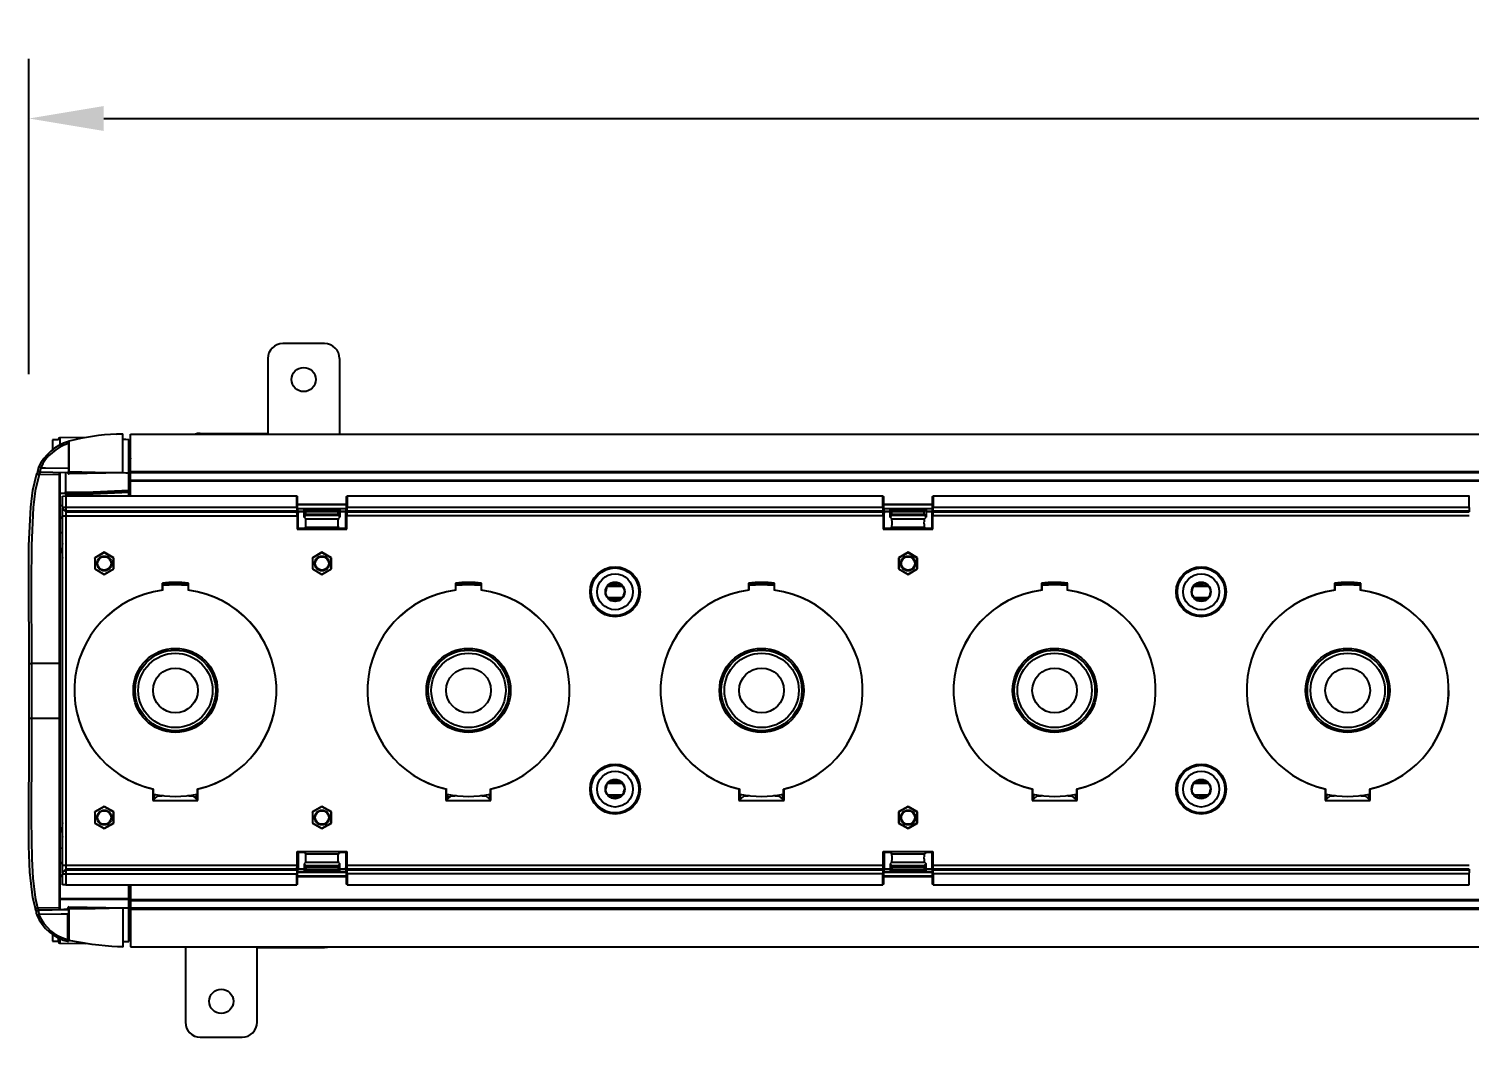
# Model space of a CAD drawing. Header units: inches. Extents: x 5 to 105, y 0 to 80.
# Drawn here: x 4.78 to 16.82, y 3.65 to 12.08 of the extents above; entities that cross this region are included whole.
import ezdxf

# ---------------------------------------------------------------- set-up
doc = ezdxf.new("R2010")
doc.units = ezdxf.units.IN
doc.header["$MEASUREMENT"] = 0
doc.layers.add('DIM', color=1, linetype='Continuous')
doc.styles.add('Arial', font='arial.ttf')
doc.dimstyles.new('ANSI & Metric .50 Stacked', dxfattribs={"dimscale": 2.666667, "dimtxt": 0.5, "dimasz": 0.625, "dimexe": 0.5, "dimexo": 0.5, "dimgap": 0.166667, "dimtad": 0, "dimtih": 1, "dimtoh": 1, "dimzin": 4, "dimdsep": 46, "dimtxsty": 'Arial', "dimcen": 0.25, "dimadec": 0, "dimazin": 0, "dimtfac": 0.75, "dimtofl": 0, "dimtmove": 0, "dimatfit": 3, "dimfxl": 1, "dimtolj": 1, "dimtzin": 0, "dimarcsym": 0})

# ---------------------------------------------------------------- blocks, each defined once
blk = doc.blocks.new('*D2')
at = {"layer": 'Defpoints', "color": 0, "transparency": 16777216}
for p in [(83.174, 11.333), (4.777, 8.695), (83.174, 8.694)]:
    blk.add_point(p, dxfattribs=at)
at = {"layer": 'DIM', "color": 0, "lineweight": -2, "transparency": 16777216}
for p, q in [((4.777, 9.195), (4.777, 11.833)), ((83.174, 9.194), (83.174, 11.833)), ((5.402, 11.333), (42.302, 11.333)), ((82.549, 11.333), (45.649, 11.333))]:
    blk.add_line(p, q, dxfattribs=at)
at = {"layer": 'DIM', "color": 0, "transparency": 16777216}
for points in [[(5.402, 11.437), (5.402, 11.229), (4.777, 11.333)], [(82.549, 11.437), (82.549, 11.229), (83.174, 11.333)]]:
    blk.add_solid(points, dxfattribs=at)
at = {"layer": 'DIM', "color": 0, "transparency": 16777216, "char_height": 0.5, "attachment_point": 5, "style": 'Arial'}
for s, insert in [('\\A1;78.40', (43.976, 11.755)), ('\\A1;[1991mm]', (43.976, 10.846))]:
    blk.add_mtext(s, dxfattribs=dict(at, insert=insert))

msp = doc.modelspace()

# ---------------------------------------------------------------- linework, layer by layer
for p, q in [((7.249, 9.45), (6.899, 9.45)), ((6.774, 9.325), (6.774, 8.7)), ((7.374, 9.325), (7.374, 8.693)), ((5.509, 8.693), (5.562, 8.697)), ((5.562, 8.692), (5.509, 8.693)), ((5.562, 8.369), (5.562, 8.697)), ((5.627, 8.693), (82.327, 8.693)), ((5.627, 8.177), (5.627, 8.693)), ((6.21, 8.7), (6.774, 8.7)), ((5.025, 8.647), (4.975, 8.647)), ((4.975, 8.647), (4.975, 8.557)), ((5.025, 8.645), (5.025, 8.653)), ((5.259, 8.666), (5.035, 8.663)), ((5.035, 8.663), (5.035, 8.601)), ((5.035, 8.617), (5.035, 8.602)), ((5.035, 8.588), (5.035, 8.583)), ((5.107, 8.63), (5.107, 8.381)), ((5.109, 8.634), (5.111, 8.635)), ((5.612, 8.368), (5.612, 8.649)), ((5.612, 8.532), (5.627, 8.533)), ((5.612, 8.432), (5.627, 8.433)), ((5.031, 8.353), (4.862, 8.356)), ((5.031, 8.373), (5.031, 4.716)), ((5.035, 8.372), (5.035, 4.716)), ((5.082, 8.372), (5.082, 8.208)), ((5.102, 8.37), (5.102, 8.373)), ((5.102, 8.37), (5.112, 8.37)), ((5.111, 8.377), (5.112, 8.377)), ((5.112, 8.377), (5.112, 8.37)), ((5.112, 8.37), (5.287, 8.374)), ((5.573, 8.369), (5.112, 8.36)), ((5.625, 8.422), (5.612, 8.422)), ((5.612, 8.419), (5.625, 8.421)), ((5.627, 8.408), (5.612, 8.407)), ((5.612, 8.375), (5.627, 8.375)), ((5.627, 8.365), (5.612, 8.365)), ((5.612, 8.177), (5.612, 8.361)), ((5.627, 8.381), (82.327, 8.381)), ((82.327, 8.369), (5.627, 8.369)), ((5.627, 8.309), (82.327, 8.309)), ((5.257, 8.198), (5.035, 8.198)), ((5.082, 8.208), (5.257, 8.208)), ((5.612, 8.206), (5.256, 8.188)), ((5.257, 8.208), (5.612, 8.226)), ((5.612, 8.216), (5.257, 8.198)), ((5.257, 8.198), (5.257, 8.198)), ((5.612, 8.235), (5.627, 8.235)), ((5.627, 8.225), (5.612, 8.225)), ((82.327, 8.299), (5.627, 8.299)), ((5.057, 8.096), (5.035, 8.095)), ((5.057, 8.175), (5.087, 8.177)), ((5.057, 8.084), (5.057, 8.175)), ((5.057, 8.084), (7.016, 8.084)), ((5.057, 8.075), (5.087, 8.05)), ((5.057, 8.069), (5.057, 8.075)), ((5.057, 8.069), (5.087, 8.044)), ((5.256, 8.188), (5.085, 8.188)), ((5.085, 8.188), (5.085, 8.177)), ((5.087, 8.177), (5.087, 4.923)), ((5.087, 8.177), (7.016, 8.177)), ((7.016, 8.084), (7.016, 8.177)), ((7.016, 8.177), (7.021, 8.171)), ((7.021, 8.171), (7.021, 8.082)), ((7.021, 8.109), (7.432, 8.109)), ((7.432, 8.101), (7.021, 8.101)), ((7.021, 8.082), (7.027, 8.032)), ((7.022, 8.071), (7.431, 8.071)), ((7.431, 8.069), (7.023, 8.069)), ((7.077, 8), (7.077, 8.069)), ((7.092, 8.055), (7.078, 8.069)), ((7.362, 8.055), (7.376, 8.069)), ((7.377, 8.069), (7.377, 8)), ((7.427, 8.032), (7.432, 8.082)), ((7.432, 8.171), (7.438, 8.177)), ((7.432, 8.082), (7.432, 8.171)), ((7.438, 8.177), (7.438, 8.084)), ((7.438, 8.177), (11.916, 8.177)), ((7.438, 8.084), (11.916, 8.084)), ((11.916, 8.084), (11.916, 8.177)), ((11.916, 8.177), (11.921, 8.171)), ((11.921, 8.171), (11.921, 8.082)), ((11.921, 8.109), (12.332, 8.109)), ((12.332, 8.101), (11.921, 8.101)), ((11.921, 8.082), (11.927, 8.032)), ((11.922, 8.071), (12.331, 8.071)), ((12.331, 8.069), (11.923, 8.069)), ((11.977, 8), (11.977, 8.069)), ((11.992, 8.055), (11.978, 8.069)), ((12.262, 8.055), (12.276, 8.069)), ((12.277, 8.069), (12.277, 8)), ((12.327, 8.032), (12.332, 8.082)), ((12.332, 8.171), (12.338, 8.177)), ((12.332, 8.082), (12.332, 8.171)), ((12.338, 8.177), (12.338, 8.084)), ((12.338, 8.177), (16.816, 8.177)), ((12.338, 8.084), (16.816, 8.084)), ((16.816, 8.177), (16.816, 8.084)), ((16.821, 8.171), (16.816, 8.177)), ((5.035, 7.998), (5.059, 7.999)), ((5.059, 7.99), (5.035, 7.988)), ((5.059, 8.01), (7.019, 8.01)), ((5.059, 5.09), (5.059, 8.01)), ((7.017, 8.05), (5.087, 8.05)), ((5.087, 8.044), (7.018, 8.044)), ((7.018, 8.044), (7.017, 8.05)), ((7.019, 8.01), (7.019, 7.898)), ((7.025, 8.048), (7.077, 8.048)), ((7.025, 8.045), (7.077, 8.045)), ((7.027, 7.905), (7.027, 8.032)), ((7.077, 8), (7.092, 8.015)), ((7.091, 7.986), (7.077, 8)), ((7.091, 7.986), (7.363, 7.986)), ((7.092, 8.055), (7.362, 8.055)), ((7.092, 8.025), (7.092, 8.045)), ((7.092, 8.045), (7.361, 8.045)), ((7.092, 8.025), (7.361, 8.025)), ((7.092, 8.015), (7.362, 8.015)), ((7.361, 8.025), (7.361, 8.045)), ((7.377, 8), (7.362, 8.015)), ((7.363, 7.986), (7.377, 8)), ((7.377, 8.048), (7.429, 8.048)), ((7.377, 8.045), (7.428, 8.045)), ((7.427, 7.905), (7.427, 8.032)), ((7.434, 7.898), (7.434, 8.01)), ((11.919, 8.01), (7.434, 8.01)), ((11.917, 8.05), (7.436, 8.05)), ((7.436, 8.05), (7.436, 8.044)), ((7.436, 8.044), (11.918, 8.044)), ((11.918, 8.044), (11.917, 8.05)), ((11.919, 8.01), (11.919, 7.898)), ((11.925, 8.048), (11.977, 8.048)), ((11.925, 8.045), (11.977, 8.045)), ((11.927, 7.905), (11.927, 8.032)), ((11.977, 8), (11.992, 8.015)), ((11.991, 7.986), (11.977, 8)), ((11.991, 7.986), (12.263, 7.986)), ((11.992, 8.055), (12.262, 8.055)), ((11.992, 8.045), (12.261, 8.045)), ((11.992, 8.025), (11.992, 8.045)), ((11.992, 8.025), (12.261, 8.025)), ((11.992, 8.015), (12.262, 8.015)), ((12.261, 8.025), (12.261, 8.045)), ((12.277, 8), (12.262, 8.015)), ((12.263, 7.986), (12.277, 8)), ((12.277, 8.048), (12.329, 8.048)), ((12.277, 8.045), (12.328, 8.045)), ((12.327, 7.905), (12.327, 8.032)), ((12.334, 7.898), (12.334, 8.01)), ((16.819, 8.01), (12.334, 8.01)), ((16.817, 8.05), (12.336, 8.05)), ((12.336, 8.05), (12.336, 8.044)), ((12.336, 8.044), (16.818, 8.044)), ((16.817, 8.05), (16.818, 8.044)), ((5.035, 7.87), (5.059, 7.871)), ((7.019, 7.898), (7.027, 7.905)), ((7.019, 7.898), (7.434, 7.898)), ((7.077, 7.905), (7.027, 7.905)), ((7.077, 7.905), (7.091, 7.916)), ((7.091, 7.916), (7.363, 7.916)), ((7.377, 7.905), (7.363, 7.916)), ((7.427, 7.905), (7.377, 7.905)), ((7.434, 7.898), (7.427, 7.905)), ((11.919, 7.898), (11.927, 7.905)), ((11.919, 7.898), (12.334, 7.898)), ((11.977, 7.905), (11.927, 7.905)), ((11.977, 7.905), (11.991, 7.916)), ((11.991, 7.916), (12.263, 7.916)), ((12.277, 7.905), (12.263, 7.916)), ((12.327, 7.905), (12.277, 7.905)), ((12.334, 7.898), (12.327, 7.905)), ((5.407, 7.705), (5.327, 7.659)), ((5.327, 7.659), (5.327, 7.566)), ((5.329, 7.657), (5.327, 7.659)), ((5.407, 7.702), (5.329, 7.657)), ((5.329, 7.657), (5.329, 7.568)), ((5.487, 7.659), (5.407, 7.705)), ((5.407, 7.702), (5.407, 7.705)), ((5.484, 7.657), (5.407, 7.702)), ((5.484, 7.657), (5.487, 7.659)), ((5.484, 7.568), (5.484, 7.657)), ((5.487, 7.566), (5.487, 7.659)), ((7.227, 7.705), (7.147, 7.659)), ((7.147, 7.659), (7.147, 7.566)), ((7.149, 7.657), (7.147, 7.659)), ((7.227, 7.702), (7.149, 7.657)), ((7.149, 7.657), (7.149, 7.568)), ((7.307, 7.659), (7.227, 7.705)), ((7.227, 7.702), (7.227, 7.705)), ((7.304, 7.657), (7.227, 7.702)), ((7.304, 7.657), (7.307, 7.659)), ((7.304, 7.568), (7.304, 7.657)), ((7.307, 7.566), (7.307, 7.659)), ((12.127, 7.705), (12.047, 7.659)), ((12.047, 7.659), (12.047, 7.566)), ((12.049, 7.657), (12.047, 7.659)), ((12.127, 7.702), (12.049, 7.657)), ((12.049, 7.657), (12.049, 7.568)), ((12.207, 7.659), (12.127, 7.705)), ((12.127, 7.702), (12.127, 7.705)), ((12.204, 7.657), (12.127, 7.702)), ((12.204, 7.657), (12.207, 7.659)), ((12.204, 7.568), (12.204, 7.657)), ((12.207, 7.566), (12.207, 7.659)), ((5.035, 7.548), (5.031, 7.548)), ((5.329, 7.568), (5.327, 7.566)), ((5.327, 7.566), (5.407, 7.52)), ((5.329, 7.568), (5.407, 7.523)), ((5.407, 7.523), (5.484, 7.568)), ((5.407, 7.52), (5.487, 7.566)), ((5.407, 7.523), (5.407, 7.52)), ((5.484, 7.568), (5.487, 7.566)), ((7.149, 7.568), (7.147, 7.566)), ((7.147, 7.566), (7.227, 7.52)), ((7.149, 7.568), (7.227, 7.523)), ((7.227, 7.523), (7.304, 7.568)), ((7.227, 7.52), (7.307, 7.566)), ((7.227, 7.523), (7.227, 7.52)), ((7.304, 7.568), (7.307, 7.566)), ((12.049, 7.568), (12.047, 7.566)), ((12.047, 7.566), (12.127, 7.52)), ((12.049, 7.568), (12.127, 7.523)), ((12.127, 7.523), (12.204, 7.568)), ((12.127, 7.52), (12.207, 7.566)), ((12.127, 7.523), (12.127, 7.52)), ((12.204, 7.568), (12.207, 7.566)), ((5.892, 7.447), (5.892, 7.388)), ((5.902, 7.438), (5.892, 7.447)), ((5.897, 7.388), (5.897, 7.435)), ((5.9, 7.43), (6.002, 7.436)), ((5.903, 7.438), (5.903, 7.438)), ((5.903, 7.438), (5.903, 7.43)), ((6.002, 7.436), (6.103, 7.43)), ((6.101, 7.438), (6.1, 7.438)), ((6.1, 7.43), (6.1, 7.438)), ((6.102, 7.438), (6.111, 7.447)), ((6.107, 7.435), (6.107, 7.388)), ((6.111, 7.388), (6.111, 7.447)), ((8.342, 7.447), (8.342, 7.388)), ((8.352, 7.438), (8.342, 7.447)), ((8.347, 7.388), (8.347, 7.435)), ((8.35, 7.43), (8.452, 7.436)), ((8.353, 7.438), (8.353, 7.438)), ((8.353, 7.438), (8.353, 7.43)), ((8.452, 7.436), (8.553, 7.43)), ((8.551, 7.438), (8.55, 7.438)), ((8.55, 7.43), (8.55, 7.438)), ((8.552, 7.438), (8.561, 7.447)), ((8.557, 7.435), (8.557, 7.388)), ((8.561, 7.388), (8.561, 7.447)), ((9.605, 7.405), (9.599, 7.376)), ((9.604, 7.346), (9.621, 7.32)), ((9.615, 7.423), (9.737, 7.423)), ((9.647, 7.447), (9.622, 7.431)), ((9.734, 7.427), (9.626, 7.427)), ((9.628, 7.43), (9.732, 7.43)), ((9.642, 7.444), (9.697, 7.444)), ((9.645, 7.446), (9.693, 7.446)), ((9.707, 7.447), (9.677, 7.453)), ((9.749, 7.404), (9.732, 7.43)), ((10.792, 7.447), (10.792, 7.388)), ((10.802, 7.438), (10.792, 7.447)), ((10.797, 7.388), (10.797, 7.435)), ((10.8, 7.43), (10.902, 7.436)), ((10.803, 7.438), (10.803, 7.438)), ((10.803, 7.438), (10.803, 7.43)), ((10.902, 7.436), (11.003, 7.43)), ((11.001, 7.438), (11, 7.438)), ((11, 7.43), (11, 7.438)), ((11.002, 7.438), (11.011, 7.447)), ((11.007, 7.435), (11.007, 7.388)), ((11.011, 7.388), (11.011, 7.447)), ((13.242, 7.447), (13.242, 7.388)), ((13.252, 7.438), (13.242, 7.447)), ((13.247, 7.388), (13.247, 7.435)), ((13.25, 7.43), (13.352, 7.436)), ((13.253, 7.438), (13.253, 7.438)), ((13.253, 7.438), (13.253, 7.43)), ((13.352, 7.436), (13.453, 7.43)), ((13.451, 7.438), (13.45, 7.438)), ((13.45, 7.43), (13.45, 7.438)), ((13.452, 7.438), (13.461, 7.447)), ((13.457, 7.435), (13.457, 7.388)), ((13.461, 7.388), (13.461, 7.447)), ((14.505, 7.405), (14.499, 7.376)), ((14.504, 7.346), (14.521, 7.32)), ((14.515, 7.423), (14.637, 7.423)), ((14.547, 7.447), (14.522, 7.431)), ((14.634, 7.427), (14.526, 7.427)), ((14.528, 7.43), (14.632, 7.43)), ((14.542, 7.444), (14.597, 7.444)), ((14.545, 7.446), (14.593, 7.446)), ((14.607, 7.447), (14.577, 7.453)), ((14.649, 7.404), (14.632, 7.43)), ((15.692, 7.447), (15.692, 7.388)), ((15.702, 7.438), (15.692, 7.447)), ((15.697, 7.388), (15.697, 7.435)), ((15.7, 7.43), (15.802, 7.436)), ((15.703, 7.438), (15.703, 7.438)), ((15.703, 7.438), (15.703, 7.43)), ((15.802, 7.436), (15.903, 7.43)), ((15.901, 7.438), (15.9, 7.438)), ((15.9, 7.43), (15.9, 7.438)), ((15.902, 7.438), (15.911, 7.447)), ((15.907, 7.435), (15.907, 7.388)), ((15.911, 7.388), (15.911, 7.447)), ((9.616, 7.328), (9.739, 7.328)), ((9.62, 7.322), (9.734, 7.322)), ((9.732, 7.32), (9.621, 7.32)), ((9.64, 7.306), (9.711, 7.306)), ((9.646, 7.303), (9.676, 7.297)), ((9.706, 7.303), (9.731, 7.319)), ((14.516, 7.328), (14.639, 7.328)), ((14.52, 7.322), (14.634, 7.322)), ((14.632, 7.32), (14.521, 7.32)), ((14.54, 7.306), (14.611, 7.306)), ((14.546, 7.303), (14.576, 7.297)), ((14.606, 7.303), (14.631, 7.319)), ((4.779, 6.314), (4.779, 6.776)), ((5.031, 6.775), (4.798, 6.775)), ((4.798, 6.775), (4.799, 6.314)), ((5.031, 6.314), (4.799, 6.314)), ((9.647, 5.797), (9.622, 5.781)), ((9.642, 5.794), (9.714, 5.794)), ((9.707, 5.797), (9.677, 5.803)), ((14.547, 5.797), (14.522, 5.781)), ((14.542, 5.794), (14.614, 5.794)), ((14.607, 5.797), (14.577, 5.803)), ((5.813, 5.726), (5.813, 5.629)), ((5.819, 5.678), (5.819, 5.725)), ((5.827, 5.642), (5.827, 5.673)), ((5.828, 5.643), (5.856, 5.668)), ((5.856, 5.668), (5.856, 5.676)), ((5.856, 5.668), (5.889, 5.668)), ((6.115, 5.668), (6.147, 5.668)), ((6.147, 5.668), (6.147, 5.676)), ((6.176, 5.643), (6.147, 5.668)), ((6.177, 5.673), (6.177, 5.642)), ((6.184, 5.725), (6.184, 5.678)), ((6.19, 5.629), (6.19, 5.726)), ((8.263, 5.726), (8.263, 5.629)), ((8.269, 5.678), (8.269, 5.725)), ((8.277, 5.642), (8.277, 5.673)), ((8.278, 5.643), (8.306, 5.668)), ((8.306, 5.668), (8.306, 5.676)), ((8.306, 5.668), (8.339, 5.668)), ((8.565, 5.668), (8.597, 5.668)), ((8.597, 5.668), (8.597, 5.676)), ((8.626, 5.643), (8.597, 5.668)), ((8.627, 5.673), (8.627, 5.642)), ((8.634, 5.725), (8.634, 5.678)), ((8.64, 5.629), (8.64, 5.726)), ((9.605, 5.755), (9.599, 5.726)), ((9.604, 5.696), (9.621, 5.67)), ((9.737, 5.772), (9.614, 5.772)), ((9.616, 5.774), (9.736, 5.774)), ((9.617, 5.677), (9.738, 5.677)), ((9.734, 5.777), (9.619, 5.777)), ((9.62, 5.672), (9.727, 5.672)), ((9.621, 5.78), (9.732, 5.78)), ((9.726, 5.67), (9.621, 5.67)), ((9.706, 5.653), (9.731, 5.669)), ((9.749, 5.754), (9.732, 5.78)), ((10.713, 5.726), (10.713, 5.629)), ((10.719, 5.678), (10.719, 5.725)), ((10.727, 5.642), (10.727, 5.673)), ((10.728, 5.643), (10.756, 5.668)), ((10.756, 5.668), (10.756, 5.676)), ((10.756, 5.668), (10.789, 5.668)), ((11.015, 5.668), (11.047, 5.668)), ((11.047, 5.668), (11.047, 5.676)), ((11.076, 5.643), (11.047, 5.668)), ((11.077, 5.673), (11.077, 5.642)), ((11.084, 5.725), (11.084, 5.678)), ((11.09, 5.629), (11.09, 5.726)), ((13.163, 5.726), (13.163, 5.629)), ((13.169, 5.678), (13.169, 5.725)), ((13.177, 5.642), (13.177, 5.673)), ((13.178, 5.643), (13.206, 5.668)), ((13.206, 5.668), (13.206, 5.676)), ((13.206, 5.668), (13.239, 5.668)), ((13.465, 5.668), (13.497, 5.668)), ((13.497, 5.668), (13.497, 5.676)), ((13.526, 5.643), (13.497, 5.668)), ((13.527, 5.673), (13.527, 5.642)), ((13.534, 5.725), (13.534, 5.678)), ((13.54, 5.629), (13.54, 5.726)), ((14.505, 5.755), (14.499, 5.726)), ((14.504, 5.696), (14.521, 5.67)), ((14.637, 5.772), (14.514, 5.772)), ((14.516, 5.774), (14.636, 5.774)), ((14.517, 5.677), (14.638, 5.677)), ((14.634, 5.777), (14.519, 5.777)), ((14.52, 5.672), (14.627, 5.672)), ((14.521, 5.78), (14.632, 5.78)), ((14.626, 5.67), (14.521, 5.67)), ((14.606, 5.653), (14.631, 5.669)), ((14.649, 5.754), (14.632, 5.78)), ((15.613, 5.726), (15.613, 5.629)), ((15.619, 5.678), (15.619, 5.725)), ((15.627, 5.642), (15.627, 5.673)), ((15.628, 5.643), (15.656, 5.668)), ((15.656, 5.668), (15.656, 5.676)), ((15.656, 5.668), (15.689, 5.668)), ((15.915, 5.668), (15.947, 5.668)), ((15.947, 5.668), (15.947, 5.676)), ((15.976, 5.643), (15.947, 5.668)), ((15.977, 5.673), (15.977, 5.642)), ((15.984, 5.725), (15.984, 5.678)), ((15.99, 5.629), (15.99, 5.726)), ((5.031, 5.542), (5.035, 5.542)), ((5.407, 5.58), (5.327, 5.534)), ((5.407, 5.577), (5.329, 5.532)), ((5.487, 5.534), (5.407, 5.58)), ((5.407, 5.577), (5.407, 5.58)), ((5.484, 5.532), (5.407, 5.577)), ((5.813, 5.629), (5.827, 5.642)), ((5.813, 5.629), (6.19, 5.629)), ((6.177, 5.657), (6.159, 5.657)), ((6.19, 5.629), (6.177, 5.642)), ((7.227, 5.58), (7.147, 5.534)), ((7.227, 5.577), (7.149, 5.532)), ((7.307, 5.534), (7.227, 5.58)), ((7.227, 5.577), (7.227, 5.58)), ((7.304, 5.532), (7.227, 5.577)), ((8.263, 5.629), (8.277, 5.642)), ((8.263, 5.629), (8.64, 5.629)), ((8.294, 5.657), (8.277, 5.657)), ((8.64, 5.629), (8.627, 5.642)), ((9.646, 5.653), (9.676, 5.647)), ((9.657, 5.656), (9.711, 5.656)), ((9.66, 5.654), (9.709, 5.654)), ((10.713, 5.629), (10.727, 5.642)), ((10.713, 5.629), (11.09, 5.629)), ((11.09, 5.629), (11.077, 5.642)), ((12.127, 5.58), (12.047, 5.534)), ((12.127, 5.577), (12.049, 5.532)), ((12.207, 5.534), (12.127, 5.58)), ((12.127, 5.577), (12.127, 5.58)), ((12.204, 5.532), (12.127, 5.577)), ((13.163, 5.629), (13.177, 5.642)), ((13.163, 5.629), (13.54, 5.629)), ((13.54, 5.629), (13.527, 5.642)), ((14.546, 5.653), (14.576, 5.647)), ((14.557, 5.656), (14.611, 5.656)), ((14.56, 5.654), (14.609, 5.654)), ((15.613, 5.629), (15.627, 5.642)), ((15.613, 5.629), (15.99, 5.629)), ((15.99, 5.629), (15.977, 5.642)), ((5.327, 5.534), (5.327, 5.441)), ((5.329, 5.532), (5.327, 5.534)), ((5.329, 5.443), (5.327, 5.441)), ((5.327, 5.441), (5.407, 5.395)), ((5.329, 5.532), (5.329, 5.443)), ((5.329, 5.443), (5.407, 5.398)), ((5.407, 5.398), (5.484, 5.443)), ((5.407, 5.395), (5.487, 5.441)), ((5.484, 5.532), (5.487, 5.534)), ((5.484, 5.443), (5.484, 5.532)), ((5.484, 5.443), (5.487, 5.441)), ((5.487, 5.441), (5.487, 5.534)), ((7.147, 5.534), (7.147, 5.441)), ((7.149, 5.532), (7.147, 5.534)), ((7.149, 5.443), (7.147, 5.441)), ((7.147, 5.441), (7.227, 5.395)), ((7.149, 5.532), (7.149, 5.443)), ((7.149, 5.443), (7.227, 5.398)), ((7.227, 5.398), (7.304, 5.443)), ((7.227, 5.395), (7.307, 5.441)), ((7.304, 5.532), (7.307, 5.534)), ((7.304, 5.443), (7.304, 5.532)), ((7.304, 5.443), (7.307, 5.441)), ((7.307, 5.441), (7.307, 5.534)), ((12.047, 5.534), (12.047, 5.441)), ((12.049, 5.532), (12.047, 5.534)), ((12.049, 5.443), (12.047, 5.441)), ((12.047, 5.441), (12.127, 5.395)), ((12.049, 5.532), (12.049, 5.443)), ((12.049, 5.443), (12.127, 5.398)), ((12.127, 5.398), (12.204, 5.443)), ((12.127, 5.395), (12.207, 5.441)), ((12.204, 5.532), (12.207, 5.534)), ((12.204, 5.443), (12.204, 5.532)), ((12.204, 5.443), (12.207, 5.441)), ((12.207, 5.441), (12.207, 5.534)), ((5.407, 5.398), (5.407, 5.395)), ((7.227, 5.398), (7.227, 5.395)), ((12.127, 5.398), (12.127, 5.395)), ((5.059, 5.229), (5.035, 5.23)), ((7.019, 5.09), (7.019, 5.202)), ((7.019, 5.202), (7.027, 5.195)), ((7.019, 5.202), (7.434, 5.202)), ((7.027, 5.195), (7.027, 5.068)), ((7.077, 5.195), (7.027, 5.195)), ((7.077, 5.195), (7.091, 5.184)), ((7.091, 5.184), (7.363, 5.184)), ((7.377, 5.195), (7.363, 5.184)), ((7.427, 5.195), (7.377, 5.195)), ((7.434, 5.202), (7.427, 5.195)), ((7.427, 5.195), (7.427, 5.068)), ((7.434, 5.202), (7.434, 5.09)), ((11.919, 5.09), (11.919, 5.202)), ((11.919, 5.202), (11.927, 5.195)), ((11.919, 5.202), (12.334, 5.202)), ((11.927, 5.195), (11.927, 5.068)), ((11.977, 5.195), (11.927, 5.195)), ((11.977, 5.195), (11.991, 5.184)), ((11.991, 5.184), (12.263, 5.184)), ((12.277, 5.195), (12.263, 5.184)), ((12.327, 5.195), (12.277, 5.195)), ((12.334, 5.202), (12.327, 5.195)), ((12.327, 5.068), (12.327, 5.195)), ((12.334, 5.202), (12.334, 5.09)), ((5.035, 5.112), (5.059, 5.11)), ((5.059, 5.1), (5.035, 5.102)), ((5.059, 5.09), (7.019, 5.09)), ((7.027, 5.068), (7.021, 5.018)), ((7.091, 5.114), (7.077, 5.1)), ((7.077, 5.1), (7.077, 5.031)), ((7.077, 5.1), (7.092, 5.085)), ((7.091, 5.114), (7.363, 5.114)), ((7.092, 5.085), (7.362, 5.085)), ((7.092, 5.075), (7.092, 5.055)), ((7.092, 5.075), (7.361, 5.075)), ((7.361, 5.075), (7.361, 5.055)), ((7.377, 5.1), (7.362, 5.085)), ((7.363, 5.114), (7.377, 5.1)), ((7.377, 5.031), (7.377, 5.1)), ((7.432, 5.018), (7.427, 5.068)), ((7.434, 5.09), (11.919, 5.09)), ((11.927, 5.068), (11.921, 5.018)), ((11.991, 5.114), (11.977, 5.1)), ((11.977, 5.1), (11.977, 5.031)), ((11.977, 5.1), (11.992, 5.085)), ((11.991, 5.114), (12.263, 5.114)), ((11.992, 5.085), (12.262, 5.085)), ((11.992, 5.075), (11.992, 5.055)), ((11.992, 5.075), (12.261, 5.075)), ((12.261, 5.075), (12.261, 5.055)), ((12.277, 5.1), (12.262, 5.085)), ((12.263, 5.114), (12.277, 5.1)), ((12.277, 5.031), (12.277, 5.1)), ((12.332, 5.018), (12.327, 5.068)), ((12.334, 5.09), (16.819, 5.09)), ((5.035, 5.005), (5.057, 5.004)), ((5.057, 4.994), (5.035, 4.995)), ((5.057, 5.031), (5.087, 5.056)), ((5.057, 5.025), (5.087, 5.05)), ((5.057, 5.025), (5.057, 5.031)), ((5.057, 4.925), (5.057, 5.016)), ((5.057, 5.016), (7.016, 5.016)), ((7.018, 5.056), (5.087, 5.056)), ((5.087, 5.05), (7.017, 5.05)), ((7.016, 4.923), (7.016, 5.016)), ((7.017, 5.05), (7.018, 5.056)), ((7.021, 5.018), (7.021, 4.929)), ((7.021, 4.999), (7.432, 4.999)), ((7.432, 4.99), (7.021, 4.99)), ((7.431, 5.029), (7.022, 5.029)), ((7.023, 5.031), (7.431, 5.031)), ((7.077, 5.055), (7.025, 5.055)), ((7.077, 5.052), (7.025, 5.052)), ((7.092, 5.045), (7.078, 5.031)), ((7.092, 5.055), (7.361, 5.055)), ((7.092, 5.045), (7.362, 5.045)), ((7.362, 5.045), (7.376, 5.031)), ((7.428, 5.055), (7.377, 5.055)), ((7.429, 5.052), (7.377, 5.052)), ((7.432, 4.929), (7.432, 5.018)), ((7.436, 5.056), (7.436, 5.05)), ((11.918, 5.056), (7.436, 5.056)), ((7.436, 5.05), (11.917, 5.05)), ((7.438, 5.016), (7.438, 4.923)), ((11.916, 5.016), (7.438, 5.016)), ((11.916, 4.923), (11.916, 5.016)), ((11.917, 5.05), (11.918, 5.056)), ((11.921, 5.018), (11.921, 4.929)), ((11.921, 4.999), (12.332, 4.999)), ((12.332, 4.99), (11.921, 4.99)), ((12.331, 5.029), (11.922, 5.029)), ((11.923, 5.031), (12.331, 5.031)), ((11.977, 5.055), (11.925, 5.055)), ((11.977, 5.052), (11.925, 5.052)), ((11.992, 5.045), (11.978, 5.031)), ((11.992, 5.055), (12.261, 5.055)), ((11.992, 5.045), (12.262, 5.045)), ((12.262, 5.045), (12.276, 5.031)), ((12.328, 5.055), (12.277, 5.055)), ((12.329, 5.052), (12.277, 5.052)), ((12.332, 4.929), (12.332, 5.018)), ((12.336, 5.056), (12.336, 5.05)), ((16.818, 5.056), (12.336, 5.056)), ((12.336, 5.05), (16.817, 5.05)), ((16.816, 5.016), (12.338, 5.016)), ((12.338, 5.016), (12.338, 4.923)), ((16.816, 5.016), (16.816, 4.923)), ((16.818, 5.056), (16.817, 5.05)), ((5.087, 4.923), (5.057, 4.925)), ((5.087, 4.923), (7.016, 4.923)), ((5.612, 4.739), (5.612, 4.923)), ((5.612, 4.875), (5.627, 4.875)), ((5.627, 4.865), (5.612, 4.865)), ((5.627, 4.923), (5.627, 4.406)), ((7.021, 4.929), (7.016, 4.923)), ((7.438, 4.923), (7.432, 4.929)), ((7.438, 4.923), (11.916, 4.923)), ((11.921, 4.929), (11.916, 4.923)), ((12.338, 4.923), (12.332, 4.929)), ((12.338, 4.923), (16.816, 4.923)), ((16.816, 4.923), (16.821, 4.929)), ((4.85, 4.733), (5.031, 4.736)), ((4.855, 4.713), (4.857, 4.713)), ((4.861, 4.713), (4.857, 4.713)), ((5.031, 4.716), (4.861, 4.713)), ((5.032, 4.716), (5.032, 4.717)), ((5.035, 4.811), (5.612, 4.811)), ((5.612, 4.801), (5.035, 4.801)), ((5.097, 4.717), (5.097, 4.717)), ((5.102, 4.729), (5.112, 4.729)), ((5.102, 4.716), (5.102, 4.729)), ((5.102, 4.71), (5.102, 4.713)), ((5.107, 4.707), (5.107, 4.45)), ((5.111, 4.723), (5.111, 4.458)), ((5.112, 4.723), (5.111, 4.723)), ((5.112, 4.739), (5.573, 4.731)), ((5.112, 4.729), (5.112, 4.723)), ((5.287, 4.726), (5.112, 4.729)), ((5.562, 4.731), (5.562, 4.403)), ((5.612, 4.735), (5.627, 4.735)), ((5.612, 4.45), (5.612, 4.732)), ((5.627, 4.725), (5.612, 4.725)), ((5.627, 4.801), (82.327, 4.801)), ((82.327, 4.791), (5.627, 4.791)), ((5.627, 4.731), (82.327, 4.731)), ((82.327, 4.719), (5.627, 4.719)), ((5.102, 4.469), (5.102, 4.687)), ((5.612, 4.679), (5.625, 4.678)), ((5.627, 4.668), (5.612, 4.669)), ((5.618, 4.692), (5.63, 4.691)), ((4.975, 4.512), (4.975, 4.452)), ((5.025, 4.447), (5.025, 4.481)), ((5.035, 4.475), (5.035, 4.437)), ((5.107, 4.46), (5.109, 4.459)), ((5.111, 4.458), (5.109, 4.459)), ((5.627, 4.568), (5.612, 4.569)), ((4.975, 4.452), (5.025, 4.452)), ((5.035, 4.437), (5.253, 4.433)), ((5.562, 4.407), (5.47, 4.409)), ((5.562, 4.403), (5.47, 4.409)), ((5.627, 4.406), (82.327, 4.406)), ((6.085, 4.406), (6.085, 3.775)), ((6.685, 4.4), (7.249, 4.4)), ((6.685, 3.775), (6.685, 4.4)), ((6.21, 3.65), (6.56, 3.65))]:
    msp.add_line(p, q)
at = {"flags": 128}
for points in [[(6.21, 8.7), (6.186, 8.698), (6.17, 8.693)], [(5.111, 8.635), (5.111, 8.624), (5.111, 8.51), (5.111, 8.377)], [(5.562, 8.65), (5.587, 8.65), (5.612, 8.649)], [(4.779, 6.776), (4.779, 6.805), (4.776, 7.444), (4.777, 7.763), (4.793, 8.082), (4.81, 8.224), (4.844, 8.363)], [(4.862, 8.356), (4.83, 8.22), (4.812, 8.08), (4.798, 7.762), (4.796, 7.444), (4.798, 6.775)], [(4.858, 8.416), (4.857, 8.414), (4.855, 8.409), (4.853, 8.404), (4.853, 8.401), (4.852, 8.398), (4.852, 8.393), (4.853, 8.387), (4.858, 8.381), (4.863, 8.377), (4.871, 8.375), (4.871, 8.375)], [(5.097, 8.371), (4.976, 8.373), (4.871, 8.375)], [(4.876, 8.412), (4.916, 8.412), (5.107, 8.408)], [(5.097, 8.371), (5.097, 8.371), (5.098, 8.371), (5.104, 8.374), (5.107, 8.378), (5.107, 8.381)], [(5.562, 8.369), (5.447, 8.371), (5.332, 8.373), (5.112, 8.377)], [(5.612, 8.368), (5.587, 8.368), (5.562, 8.369)], [(6.101, 7.438), (6.102, 7.438), (6.102, 7.438)], [(8.551, 7.438), (8.552, 7.438), (8.552, 7.438)], [(9.749, 7.345), (9.753, 7.359), (9.755, 7.375)], [(11.001, 7.438), (11.002, 7.438), (11.002, 7.438)], [(13.451, 7.438), (13.452, 7.438), (13.452, 7.438)], [(14.649, 7.345), (14.653, 7.359), (14.655, 7.375)], [(15.901, 7.438), (15.902, 7.438), (15.902, 7.438)], [(4.831, 4.728), (4.811, 4.816), (4.785, 5.031), (4.777, 5.248), (4.777, 5.465), (4.779, 6.104), (4.779, 6.314)], [(4.799, 6.314), (4.799, 6.104), (4.797, 5.465), (4.801, 5.142), (4.81, 4.98), (4.83, 4.819), (4.85, 4.733)], [(9.749, 5.695), (9.753, 5.709), (9.755, 5.725)], [(14.649, 5.695), (14.653, 5.709), (14.655, 5.725)], [(4.855, 4.712), (4.851, 4.712), (4.845, 4.708), (4.841, 4.704), (4.839, 4.699), (4.838, 4.695), (4.838, 4.692), (4.838, 4.689), (4.838, 4.687), (4.839, 4.684), (4.841, 4.678), (4.843, 4.673), (4.844, 4.672)], [(4.857, 4.713), (4.97, 4.715), (5.097, 4.717)], [(5.097, 4.717), (5.069, 4.717), (5.046, 4.716), (5.032, 4.716)], [(5.112, 4.723), (5.332, 4.727), (5.447, 4.729), (5.562, 4.731)], [(5.562, 4.731), (5.587, 4.732), (5.612, 4.732)], [(4.843, 4.673), (4.844, 4.672), (4.845, 4.672), (4.846, 4.672), (4.849, 4.672), (4.851, 4.672), (4.854, 4.673), (4.857, 4.674), (4.861, 4.675)], [(5.107, 4.68), (5.047, 4.679), (4.861, 4.675)], [(5.625, 4.679), (5.609, 4.68), (5.609, 4.68)], [(5.47, 4.409), (5.306, 4.424), (5.111, 4.458)], [(5.562, 4.449), (5.587, 4.45), (5.612, 4.45)], [(7.249, 4.4), (7.274, 4.402), (7.289, 4.406)]]:
    msp.add_lwpolyline(points, dxfattribs=at)
for centre, radius in [((7.074, 9.15), 0.101), ((5.407, 7.612), 0.062), ((5.407, 7.612), 0.0564), ((7.227, 7.612), 0.062), ((7.227, 7.612), 0.0564), ((12.127, 7.612), 0.062), ((12.127, 7.612), 0.0564), ((9.677, 7.375), 0.209), ((9.677, 7.375), 0.199), ((9.677, 7.375), 0.15), ((14.577, 7.375), 0.209), ((14.577, 7.375), 0.199), ((14.577, 7.375), 0.15), ((9.677, 7.375), 0.0809), ((9.677, 7.375), 0.08), ((9.677, 7.375), 0.078), ((14.577, 7.375), 0.0809), ((14.577, 7.375), 0.08), ((14.577, 7.375), 0.078), ((6.002, 6.55), 0.352), ((6.002, 6.55), 0.337), ((8.452, 6.55), 0.352), ((8.452, 6.55), 0.337), ((10.902, 6.55), 0.352), ((10.902, 6.55), 0.337), ((13.352, 6.55), 0.352), ((13.352, 6.55), 0.337), ((15.802, 6.55), 0.352), ((15.802, 6.55), 0.337), ((6.002, 6.55), 0.311), ((8.452, 6.55), 0.311), ((10.902, 6.55), 0.311), ((13.352, 6.55), 0.311), ((15.802, 6.55), 0.311), ((6.002, 6.55), 0.187), ((8.452, 6.55), 0.187), ((10.902, 6.55), 0.187), ((13.352, 6.55), 0.187), ((15.802, 6.55), 0.187), ((9.677, 5.725), 0.209), ((9.677, 5.725), 0.199), ((14.577, 5.725), 0.209), ((14.577, 5.725), 0.199), ((9.677, 5.725), 0.15), ((9.677, 5.725), 0.0809), ((9.677, 5.725), 0.08), ((9.677, 5.725), 0.078), ((14.577, 5.725), 0.15), ((14.577, 5.725), 0.0809), ((14.577, 5.725), 0.08), ((14.577, 5.725), 0.078), ((5.407, 5.487), 0.062), ((5.407, 5.487), 0.0564), ((7.227, 5.487), 0.062), ((7.227, 5.487), 0.0564), ((12.127, 5.487), 0.062), ((12.127, 5.487), 0.0564), ((6.385, 3.95), 0.101)]:
    msp.add_circle(centre, radius)
for centre, radius, start, end in [((6.899, 9.325), 0.125, 90, 180), ((7.249, 9.325), 0.125, 0, 90), ((5.609, 6.614), 2.082, 92.7739, 103.8437), ((5.221, 8.247), 0.401, 106.5815, 155.0115), ((5.22, 8.253), 0.379, 107.2975, 155.1811), ((5.035, 8.653), 0.01, 91, 180), ((5.112, 8.624), 0.0102, 107.5367, 180.367), ((10.548, 6.434), 6.022, 161.046, 161.3295), ((4.964, 8.674), 0.334, 248.8818, 252.2589), ((4.863, 8.395), 0.0215, 54.3914, 102.4174), ((4.751, 8.441), 0.14, 322.6435, 332.2118), ((5.019, 8.378), 0.148, 166.511, 180.9767), ((5.112, 8.37), 0.01, 180, 271), ((5.111, 8.385), 0.008, 235.2252, 270.4937), ((4.975, 8.365), 0.137, 357.9047, 2.0953), ((5.312, 7.718), 0.26, 166.5295, 193.4705), ((6.002, 6.55), 0.845, 97.4403, 257.1306), ((6.002, 6.55), 0.845, 97.1531, 257.538), ((6.002, 6.55), 0.903, 83.0398, 96.9602), ((5.902, 7.433), 0.00493, 73.657, 95.1673), ((6.002, 6.55), 0.893, 83.6615, 96.3385), ((6.002, 6.55), 0.845, 282.462, 82.8469), ((6.002, 6.55), 0.845, 282.8694, 82.5597), ((8.452, 6.55), 0.845, 97.4403, 257.1306), ((8.452, 6.55), 0.845, 97.1531, 257.538), ((8.452, 6.55), 0.903, 83.0398, 96.9602), ((8.352, 7.433), 0.00491, 73.6361, 95.1597), ((8.452, 6.55), 0.893, 83.6615, 96.3385), ((8.452, 6.55), 0.845, 282.462, 82.8469), ((8.452, 6.55), 0.845, 282.8694, 82.5597), ((10.902, 6.55), 0.845, 97.4403, 257.1306), ((10.902, 6.55), 0.845, 97.1531, 257.538), ((10.902, 6.55), 0.903, 83.0398, 96.9602), ((10.802, 7.433), 0.00491, 73.6361, 95.1597), ((10.902, 6.55), 0.893, 83.6615, 96.3385), ((10.902, 6.55), 0.845, 282.462, 82.8469), ((10.902, 6.55), 0.845, 282.8694, 82.5597), ((13.352, 6.55), 0.845, 97.4403, 257.1306), ((13.352, 6.55), 0.845, 97.1531, 257.538), ((13.352, 6.55), 0.903, 83.0398, 96.9602), ((13.252, 7.433), 0.00491, 73.6254, 95.1704), ((13.352, 6.55), 0.893, 83.6615, 96.3385), ((13.352, 6.55), 0.845, 282.462, 82.8469), ((13.352, 6.55), 0.845, 282.8694, 82.5597), ((15.802, 6.55), 0.845, 97.4403, 257.1306), ((15.802, 6.55), 0.845, 97.1531, 257.538), ((15.802, 6.55), 0.903, 83.0398, 96.9602), ((15.702, 7.433), 0.00491, 73.6254, 95.1704), ((15.802, 6.55), 0.893, 83.6615, 96.3385), ((15.802, 6.55), 0.845, 282.462, 82.8469), ((15.802, 6.55), 0.845, 282.8694, 82.5597), ((4.792, 6.909), 0.134, 264.2048, 272.6292), ((4.793, 5.996), 0.318, 89.0037, 92.5403), ((6.002, 6.55), 0.886, 258.1276, 281.8724), ((8.452, 6.55), 0.886, 258.1276, 281.8724), ((10.902, 6.55), 0.886, 258.1276, 281.8724), ((13.352, 6.55), 0.886, 258.1276, 281.8724), ((15.802, 6.55), 0.886, 258.1276, 281.8724), ((5.312, 5.382), 0.26, 166.5295, 193.4705), ((4.34, 6.433), 1.775, 286.0635, 286.6956), ((-4.319, 2.015), 9.544, 16.3447, 16.5151), ((4.741, 4.662), 0.13, 23.2167, 33.1863), ((5.024, 4.709), 0.167, 178.7795, 191.7287), ((5.097, 4.709), 0.00755, 49.6116, 90.8184), ((5.097, 4.707), 0.01, 60.1003, 90.9762), ((5.112, 4.729), 0.01, 89, 180), ((5.112, 4.713), 0.00999, 93.408, 180.055), ((4.975, 4.734), 0.137, 357.9047, 2.0953), ((5.192, 4.817), 0.377, 202.5227, 257.0509), ((5.19, 4.811), 0.356, 202.3579, 256.508), ((5.035, 4.447), 0.01, 180, 269), ((6.21, 3.775), 0.125, 180, 270), ((6.56, 3.775), 0.125, 270, 0)]:
    msp.add_arc(centre, radius, start, end)
for centre, major_axis, ratio, start_param, end_param in [((5.632, 8.462), (-0.0069, 0.0292), 0.999319, 6.068754, 6.784938), ((5.632, 8.462), (-0.0036, 0.0197), 0.9987, 0.073168, 1.391284), ((5.632, 8.45), (-0.0077, 0.0185), 0.999139, 6.143014, 7.46113), ((5.072, 8.208), (0, 0.01), 0.951506, 3.141593, 4.712389), ((5.095, 8.188), (0.0105, 0), 0.951506, 1.570796, 3.141593), ((5.257, 8.188), (-0.00026, 0.01), 0.0523, 0.00137, 1.569427), ((5.256, 8.208), (-0.00026, 0.01), 0.0523, 3.142962, 4.711019), ((5.057, 8.084), (0, 0.0105), 0.05248, 1.570796, 2.539138), ((5.055, 8.01), (0, 0.0713), 0.05248, 4.712389, 5.68073), ((7.019, 8.084), (0, 0.04), 0.069927, 1.570796, 2.582993), ((7.435, 8.084), (0, 0.04), 0.069927, 3.700192, 4.712389), ((11.919, 8.084), (0, 0.04), 0.069927, 1.570796, 2.582993), ((12.335, 8.084), (0, 0.04), 0.069927, 3.700192, 4.712389), ((16.819, 8.084), (0, 0.04), 0.069927, 1.570796, 2.582993), ((7.016, 8.01), (0, 0.04), 0.069927, 4.712389, 5.724586), ((7.09, 7.951), (0, 0.035), 0.087489, 3.211406, 6.195919), ((7.092, 8.045), (0, 0.01), 0.087489, 4.712389, 6.195919), ((7.092, 8.025), (0, 0.01), 0.087489, 3.228859, 4.712389), ((7.363, 7.951), (0, 0.035), 0.087489, 0.087266, 3.071779), ((7.362, 8.045), (0, 0.01), 0.087489, 0.087266, 1.570796), ((7.362, 8.025), (0, 0.01), 0.087489, 1.570796, 3.054326), ((7.437, 8.01), (0, 0.04), 0.069927, 0.558599, 1.570796), ((11.916, 8.01), (0, 0.04), 0.069927, 4.712389, 5.724586), ((11.99, 7.951), (0, 0.035), 0.087489, 3.211406, 6.195919), ((11.992, 8.045), (0, 0.01), 0.087489, 4.712389, 6.195919), ((11.992, 8.025), (0, 0.01), 0.087489, 3.228859, 4.712389), ((12.263, 7.951), (0, 0.035), 0.087489, 0.087266, 3.071779), ((12.262, 8.045), (0, 0.01), 0.087489, 0.087266, 1.570796), ((12.262, 8.025), (0, 0.01), 0.087489, 1.570796, 3.054326), ((12.337, 8.01), (0, 0.04), 0.069927, 0.558599, 1.570796), ((5.831, 6.55), (0.858, 0), 0.979895, 1.493818, 1.498858), ((6.893, 6.55), (1.488, 0), 0.800731, 2.299958, 2.304621), ((5.111, 6.55), (1.488, 0), 0.800731, 0.836972, 0.841634), ((6.173, 6.55), (0.858, 0), 0.979895, 1.642735, 1.647775), ((8.281, 6.55), (0.858, 0), 0.979895, 1.493818, 1.498858), ((9.343, 6.55), (1.488, 0), 0.800731, 2.299958, 2.304621), ((7.561, 6.55), (1.488, 0), 0.800731, 0.836972, 0.841634), ((8.623, 6.55), (0.858, 0), 0.979895, 1.642735, 1.647775), ((10.731, 6.55), (0.858, 0), 0.979895, 1.493818, 1.498858), ((11.793, 6.55), (1.488, 0), 0.800731, 2.299958, 2.304621), ((10.011, 6.55), (1.488, 0), 0.800731, 0.836972, 0.841634), ((11.073, 6.55), (0.858, 0), 0.979895, 1.642735, 1.647775), ((13.181, 6.55), (0.858, 0), 0.979895, 1.493818, 1.498858), ((14.243, 6.55), (1.488, 0), 0.800731, 2.299958, 2.304621), ((12.461, 6.55), (1.488, 0), 0.800731, 0.836972, 0.841634), ((13.523, 6.55), (0.858, 0), 0.979895, 1.642735, 1.647775), ((15.631, 6.55), (0.858, 0), 0.979895, 1.493818, 1.498858), ((16.693, 6.55), (1.488, 0), 0.800731, 2.299958, 2.304621), ((14.911, 6.55), (1.488, 0), 0.800731, 0.836972, 0.841634), ((15.973, 6.55), (0.858, 0), 0.979895, 1.642735, 1.647775), ((5.883, 6.55), (0.836, 0), 0.989844, 4.629089, 4.636353), ((6.507, 6.55), (1.184, 0), 0.904333, 4.092801, 4.100295), ((6.002, 5.658), (0.137, 0), 0.122792, 2.398017, 2.540061), ((6.002, 5.658), (0.137, 0), 0.122792, 0.601532, 0.743576), ((5.496, 6.55), (1.184, 0), 0.904333, 5.324483, 5.331976), ((6.121, 6.55), (0.836, 0), 0.989844, 4.788425, 4.795689), ((8.333, 6.55), (0.836, 0), 0.989844, 4.629089, 4.636353), ((8.957, 6.55), (1.184, 0), 0.904333, 4.092801, 4.100295), ((8.452, 5.658), (0.137, 0), 0.122792, 2.398015, 2.540061), ((8.452, 5.658), (0.137, 0), 0.122792, 0.601532, 0.743578), ((7.946, 6.55), (1.184, 0), 0.904333, 5.324483, 5.331976), ((8.571, 6.55), (0.836, 0), 0.989844, 4.788425, 4.795689), ((10.783, 6.55), (0.836, 0), 0.989844, 4.629089, 4.636353), ((11.407, 6.55), (1.184, 0), 0.904333, 4.092801, 4.100295), ((10.902, 5.658), (0.137, 0), 0.122792, 2.398015, 2.540061), ((10.902, 5.658), (0.137, 0), 0.122792, 0.601532, 0.743578), ((10.396, 6.55), (1.184, 0), 0.904333, 5.324483, 5.331976), ((11.021, 6.55), (0.836, 0), 0.989844, 4.788425, 4.795689), ((13.233, 6.55), (0.836, 0), 0.989844, 4.629089, 4.636353), ((13.857, 6.55), (1.184, 0), 0.904333, 4.092801, 4.100295), ((13.352, 5.658), (0.137, 0), 0.122792, 2.398012, 2.540061), ((13.352, 5.658), (0.137, 0), 0.122792, 0.601532, 0.74358), ((12.846, 6.55), (1.184, 0), 0.904333, 5.324483, 5.331976), ((13.471, 6.55), (0.836, 0), 0.989844, 4.788425, 4.795689), ((15.683, 6.55), (0.836, 0), 0.989844, 4.629089, 4.636353), ((16.307, 6.55), (1.184, 0), 0.904333, 4.092801, 4.100295), ((15.802, 5.658), (0.137, 0), 0.122792, 2.398013, 2.540061), ((15.802, 5.658), (0.137, 0), 0.122792, 0.601532, 0.743579), ((15.296, 6.55), (1.184, 0), 0.904333, 5.324483, 5.331976), ((15.921, 6.55), (0.836, 0), 0.989844, 4.788425, 4.795689), ((5.818, 5.643), (0.01, 0), 0.122785, 5.766147, 6.143559), ((6.185, 5.643), (0.01, 0), 0.122785, 3.281219, 3.658631), ((8.268, 5.643), (0.01, 0), 0.122785, 5.766147, 6.143559), ((8.635, 5.643), (0.01, 0), 0.122785, 3.281219, 3.658631), ((10.718, 5.643), (0.01, 0), 0.122785, 5.766147, 6.143559), ((11.085, 5.643), (0.01, 0), 0.122785, 3.281219, 3.658631), ((13.168, 5.643), (0.01, 0), 0.122785, 5.766147, 6.143559), ((13.535, 5.643), (0.01, 0), 0.122785, 3.281219, 3.658631), ((15.618, 5.643), (0.01, 0), 0.122785, 5.766147, 6.143559), ((15.985, 5.643), (0.01, 0), 0.122785, 3.281219, 3.658631), ((7.09, 5.149), (0, 0.035), 0.087489, 3.228859, 6.213372), ((7.363, 5.149), (0, 0.035), 0.087489, 0.069813, 3.054326), ((11.99, 5.149), (0, 0.035), 0.087489, 3.228859, 6.213372), ((12.263, 5.149), (0, 0.035), 0.087489, 0.069813, 3.054326), ((5.055, 5.09), (0, 0.0713), 0.05248, 3.744048, 4.712389), ((7.016, 5.09), (0, 0.04), 0.069927, 3.700192, 4.712389), ((7.092, 5.075), (0, 0.01), 0.087489, 4.712389, 6.195919), ((7.362, 5.075), (0, 0.01), 0.087489, 0.087266, 1.570796), ((7.437, 5.09), (0, 0.04), 0.069927, 1.570796, 2.582993), ((11.916, 5.09), (0, 0.04), 0.069927, 3.700192, 4.712389), ((11.992, 5.075), (0, 0.01), 0.087489, 4.712389, 6.195919), ((12.262, 5.075), (0, 0.01), 0.087489, 0.087266, 1.570796), ((12.337, 5.09), (0, 0.04), 0.069927, 1.570796, 2.582993), ((5.057, 5.016), (0, 0.0105), 0.05248, 0.602455, 1.570796), ((7.019, 5.016), (0, 0.04), 0.069927, 0.558599, 1.570796), ((7.092, 5.055), (0, 0.01), 0.087489, 3.228859, 4.712389), ((7.362, 5.055), (0, 0.01), 0.087489, 1.570796, 3.054326), ((7.435, 5.016), (0, 0.04), 0.069927, 4.712389, 5.724586), ((11.919, 5.016), (0, 0.04), 0.069927, 0.558599, 1.570796), ((11.992, 5.055), (0, 0.01), 0.087489, 3.228859, 4.712389), ((12.262, 5.055), (0, 0.01), 0.087489, 1.570796, 3.054326), ((12.335, 5.016), (0, 0.04), 0.069927, 4.712389, 5.724586), ((16.819, 5.016), (0, 0.04), 0.069927, 0.558599, 1.570796), ((5.022, 4.717), (0.01, 0.00017), 0.007663, 6.283052, 6.726436), ((5.632, 4.65), (0.0077, 0.0185), 0.999139, 1.963648, 3.281764), ((5.632, 4.637), (0.0036, 0.0197), 0.9987, 1.750308, 3.068424), ((5.632, 4.637), (0.0069, 0.0292), 0.999319, 2.639837, 3.356024)]:
    msp.add_ellipse(centre, major_axis=major_axis, ratio=ratio, start_param=start_param, end_param=end_param)

# ---------------------------------------------------------------- dimensions: what is measured, and where the dimension line sits
at = {"layer": 'DIM'}
dim = msp.add_linear_dim(base=(83.174, 11.333), p1=(4.777, 8.695), p2=(83.174, 8.694), dimstyle='ANSI & Metric .50 Stacked', override={"dimpost": '\\X'}, dxfattribs=at)
dim.commit()
dim.dimension.update_dxf_attribs({"geometry": '*D2', "text_midpoint": (43.976, 11.333)})

doc.saveas('drawing.dxf')
